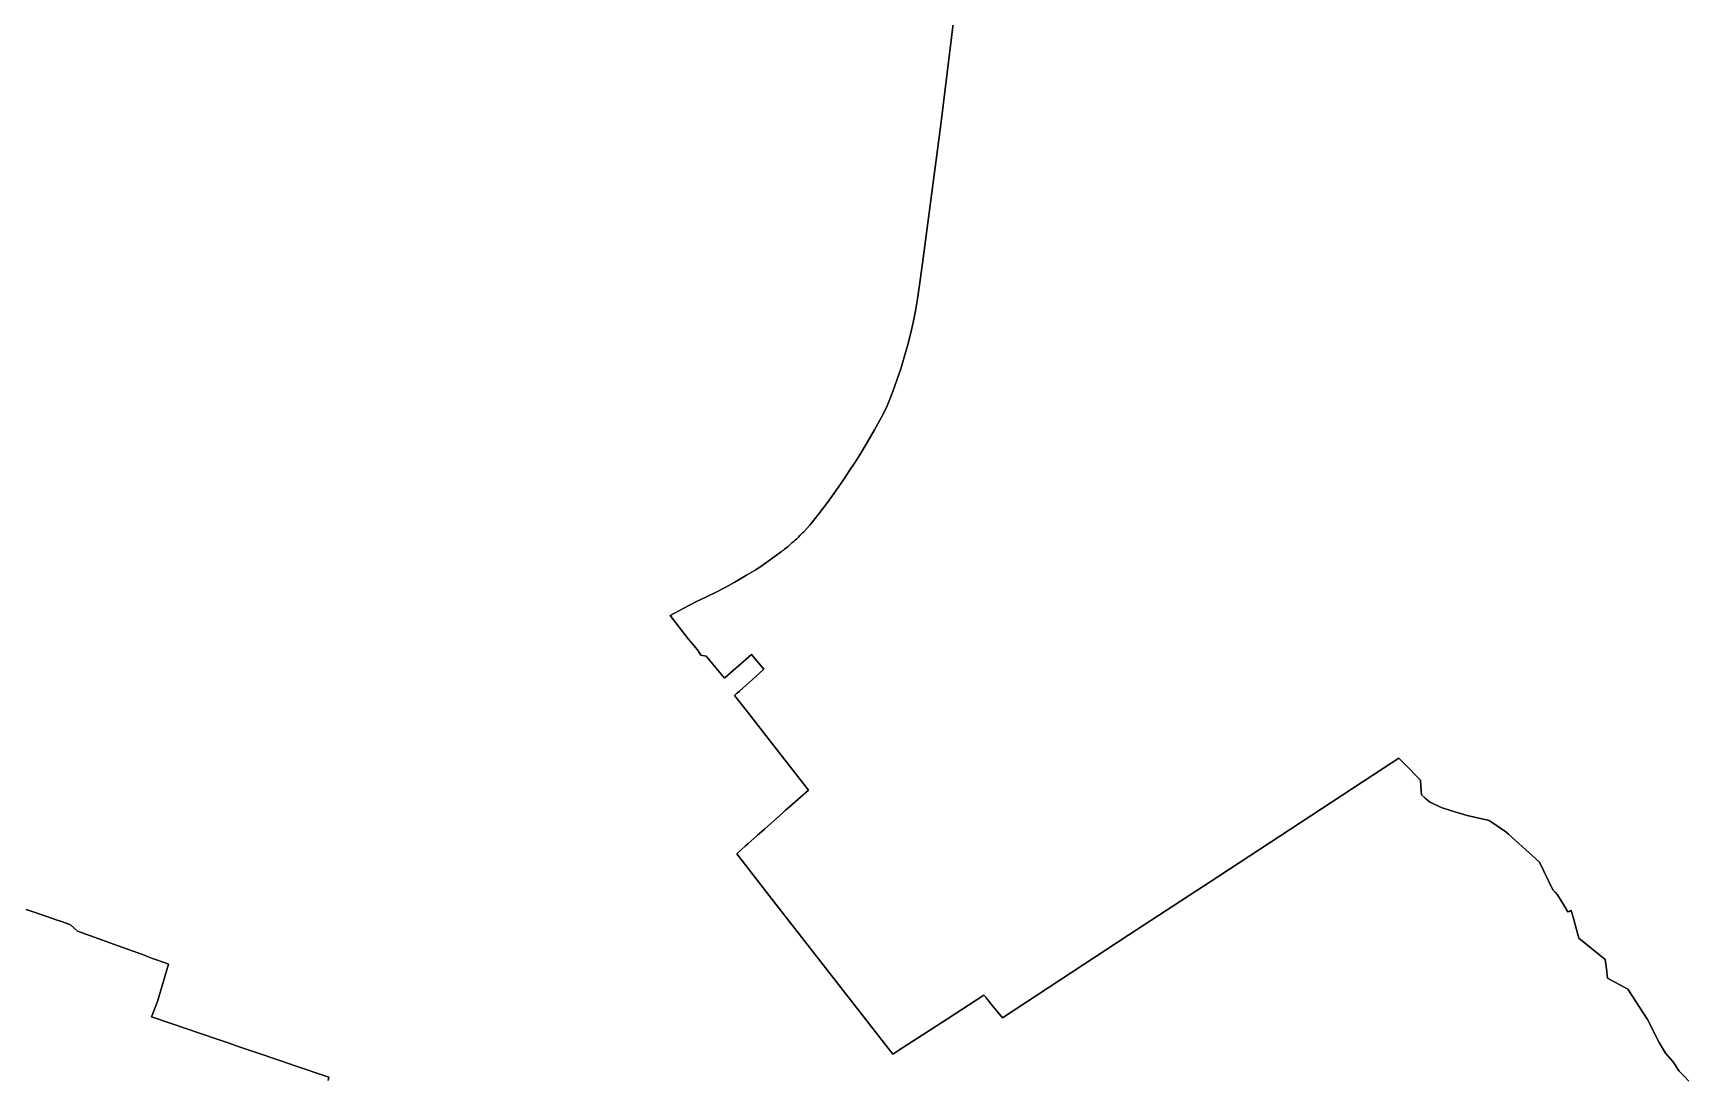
# Model space of a CAD drawing. Header units: inches. Extents: x 1341578 to 1502124, y 557203 to 748561.
# Drawn here: x 1456923 to 1465306, y 618543 to 623841 of the extents above; entities that cross this region are included whole.
import ezdxf

# ---------------------------------------------------------------- set-up
doc = ezdxf.new("R2010")
doc.units = ezdxf.units.IN
doc.header["$MEASUREMENT"] = 0
doc.layers.add('Zipcode', color=7, linetype='Continuous')

msp = doc.modelspace()

# ---------------------------------------------------------------- linework, layer by layer
at = {"layer": 'Zipcode'}
for points in [[(1465305.7, 618535.6), (1465281.1, 618561.5), (1465256.5, 618587.4), (1465224.3, 618635.2), (1465188.1, 618677.1), (1465154.9, 618731.9), (1465095.4, 618848.6), (1464996.8, 619001.2), (1464894, 619057.8), (1464888.3, 619105.3), (1464882.5, 619152.8), (1464749, 619260.2), (1464719.8, 619366.4), (1464710.4, 619400.3), (1464705.4, 619398.1), (1464699, 619395.4), (1464693.5, 619393.1), (1464675.9, 619422), (1464654.1, 619457.6), (1464640.6, 619479.6), (1464628.6, 619492.6), (1464616.5, 619505.5), (1464548.9, 619645.2), (1464392, 619785.9), (1464378.3, 619798.4), (1464295, 619856.1), (1464183.9, 619880.7), (1464120.3, 619899.9), (1464056.8, 619919.1), (1463994.6, 619947.8), (1463969.9, 619969.4), (1463951.4, 619985.6), (1463947.8, 620029.9), (1463946.1, 620060.2), (1463865.6, 620142.1), (1463836.4, 620171.3), (1463758.8, 620120.4), (1463392.2, 619879.9), (1462925.1, 619574.4), (1462469.4, 619276.5), (1461830, 618857.4), (1461773.9, 618926.5), (1461756.5, 618947.9), (1461748, 618958.4), (1461745.7, 618961.2), (1461736.8, 618972.2), (1461546.9, 618849), (1461300, 618688.9), (1461275.3, 618672.3), (1460660.1, 619463.1), (1460485.5, 619687.5), (1460507.1, 619707.3), (1460529.6, 619726.8), (1460541.5, 619737.1), (1460586.3, 619777.2), (1460590.3, 619780.8), (1460602.7, 619791.8), (1460625.5, 619812.1), (1460717.6, 619894.1), (1460732.5, 619907.4), (1460732.7, 619907.5), (1460752.7, 619925.4), (1460847.6, 620009.9), (1460632.2, 620286.5), (1460539.8, 620405.1), (1460474.5, 620488.9), (1460479.2, 620493.1), (1460484.4, 620497.8), (1460487.3, 620500.4), (1460498.9, 620510.8), (1460581.3, 620585.2), (1460622, 620621.8), (1460560.3, 620696), (1460426.7, 620579.6), (1460424.4, 620577.7), (1460423.4, 620576.7), (1460331, 620687), (1460302.4, 620692.4), (1460289.4, 620713.9), (1460286, 620719.6), (1460259.5, 620751), (1460238.5, 620775.9), (1460148.6, 620893), (1460217.7, 620930.7), (1460248.7, 620946.9), (1460281.1, 620963.8), (1460331.9, 620987.5), (1460381.2, 621012.2), (1460426.1, 621035.3), (1460475.5, 621062.5), (1460534.1, 621096.7), (1460580.9, 621125), (1460619.4, 621150), (1460667.7, 621184.4), (1460704.4, 621212.1), (1460710, 621216.1), (1460715.6, 621220.3), (1460721.4, 621224.5), (1460727.2, 621228.9), (1460733.1, 621233.3), (1460743.4, 621241.7), (1460751.4, 621248.9), (1460759, 621256), (1460766.2, 621262.2), (1460773.6, 621268.2), (1460781.4, 621274.8), (1460789.5, 621282.2), (1460797.5, 621290.1), (1460805, 621297.8), (1460812, 621304.8), (1460818.5, 621311), (1460823.1, 621315.9), (1460855.5, 621349.7), (1460900.4, 621407.1), (1460900.5, 621407.2), (1460944.2, 621465.4), (1460944.3, 621465.5), (1460986.9, 621524.6), (1460986.9, 621524.6), (1461028.3, 621584.6), (1461028.3, 621584.7), (1461068.5, 621645.5), (1461068.6, 621645.5), (1461107.6, 621707.1), (1461145.4, 621769.5), (1461145.4, 621769.5), (1461181.8, 621832.5), (1461181.9, 621832.6), (1461217.2, 621896.4), (1461243.8, 621946.8), (1461253.7, 621970.9), (1461275.7, 622027.4), (1461275.7, 622027.5), (1461296.3, 622084.6), (1461315.5, 622142.2), (1461333.3, 622200.2), (1461349.7, 622258.7), (1461364.6, 622317.5), (1461378, 622376.7), (1461378, 622376.7), (1461390, 622436.2), (1461400.5, 622495.9), (1461400.5, 622496.1), (1461409.5, 622556), (1461410.7, 622564.7), (1461428.7, 622701.9), (1461517.6, 623378.1), (1461593.7, 623998)], [(1461593.7, 623998), (1461517.6, 623378.1), (1461428.7, 622701.9), (1461410.7, 622564.7), (1461409.5, 622556), (1461400.5, 622496.1), (1461400.5, 622495.9), (1461390, 622436.2), (1461378, 622376.7), (1461378, 622376.7), (1461364.6, 622317.5), (1461349.7, 622258.7), (1461333.3, 622200.2), (1461315.5, 622142.2), (1461296.3, 622084.6), (1461275.7, 622027.5), (1461275.7, 622027.4), (1461253.7, 621970.9), (1461243.8, 621946.8), (1461217.2, 621896.4), (1461181.9, 621832.6), (1461181.8, 621832.5), (1461145.4, 621769.5), (1461145.4, 621769.5), (1461107.6, 621707.1), (1461068.6, 621645.5), (1461068.5, 621645.5), (1461028.3, 621584.7), (1461028.3, 621584.6), (1460986.9, 621524.6), (1460986.9, 621524.6), (1460944.3, 621465.5), (1460944.2, 621465.4), (1460900.5, 621407.2), (1460900.4, 621407.1), (1460855.5, 621349.7), (1460823.1, 621315.9), (1460818.5, 621311), (1460812, 621304.8), (1460805, 621297.8), (1460797.5, 621290.1), (1460789.5, 621282.2), (1460781.4, 621274.8), (1460773.6, 621268.2), (1460766.2, 621262.2), (1460759, 621256), (1460751.4, 621248.9), (1460743.4, 621241.7), (1460733.1, 621233.3), (1460727.2, 621228.9), (1460721.4, 621224.5), (1460715.6, 621220.3), (1460710, 621216.1), (1460704.4, 621212.1), (1460667.7, 621184.4), (1460619.4, 621150), (1460580.9, 621125), (1460534.1, 621096.7), (1460475.5, 621062.5), (1460426.1, 621035.3), (1460381.2, 621012.2), (1460331.9, 620987.5), (1460281.1, 620963.8), (1460248.7, 620946.9), (1460217.7, 620930.7), (1460148.6, 620893), (1460238.5, 620775.9), (1460259.5, 620751), (1460286, 620719.6), (1460289.4, 620713.9), (1460302.4, 620692.4), (1460331, 620687), (1460423.4, 620576.7), (1460424.4, 620577.7), (1460426.7, 620579.6), (1460560.3, 620696), (1460622, 620621.8), (1460581.3, 620585.2), (1460498.9, 620510.8), (1460487.3, 620500.4), (1460484.4, 620497.8), (1460479.2, 620493.1), (1460474.5, 620488.9), (1460539.8, 620405.1), (1460632.2, 620286.5), (1460847.6, 620009.9), (1460752.7, 619925.4), (1460732.7, 619907.5), (1460732.5, 619907.4), (1460717.6, 619894.1), (1460625.5, 619812.1), (1460602.7, 619791.8), (1460590.3, 619780.8), (1460586.3, 619777.2), (1460541.5, 619737.1), (1460529.6, 619726.8), (1460507.1, 619707.3), (1460485.5, 619687.5), (1460660.1, 619463.1), (1461275.3, 618672.3), (1461300, 618688.9), (1461546.9, 618849), (1461736.8, 618972.2), (1461745.7, 618961.2), (1461748, 618958.4), (1461756.5, 618947.9), (1461773.9, 618926.5), (1461830, 618857.4), (1462469.4, 619276.5), (1462925.1, 619574.4), (1463392.2, 619879.9), (1463758.8, 620120.4), (1463836.4, 620171.3), (1463865.6, 620142.1), (1463946.1, 620060.2), (1463947.8, 620029.9), (1463951.4, 619985.6), (1463969.9, 619969.4), (1463994.6, 619947.8), (1464056.8, 619919.1), (1464120.3, 619899.9), (1464183.9, 619880.7), (1464295, 619856.1), (1464378.3, 619798.4), (1464392, 619785.9), (1464548.9, 619645.2), (1464616.5, 619505.5), (1464628.6, 619492.6), (1464640.6, 619479.6), (1464654.1, 619457.6), (1464675.9, 619422), (1464693.5, 619393.1), (1464699, 619395.4), (1464705.4, 619398.1), (1464710.4, 619400.3), (1464719.8, 619366.4), (1464749, 619260.2), (1464882.5, 619152.8), (1464888.3, 619105.3), (1464894, 619057.8), (1464996.8, 619001.2), (1465095.4, 618848.6), (1465154.9, 618731.9), (1465188.1, 618677.1), (1465224.3, 618635.2), (1465256.5, 618587.4), (1465281.1, 618561.5), (1465305.7, 618535.6)], [(1456887.6, 619404.5), (1457001.7, 619365.7), (1457033.4, 619354.9), (1457071.8, 619341.9), (1457112.7, 619328), (1457147.4, 619295.3), (1457255.6, 619256.3), (1457353.8, 619220.9), (1457476.1, 619176.8), (1457527.8, 619157.7), (1457596, 619133.1), (1457607.8, 619128.9), (1457552.4, 618939.9), (1457522.8, 618861.3), (1457626.1, 618826.2), (1457765.3, 618778.9), (1457869.9, 618743.4), (1457915.6, 618727.9), (1457961.2, 618712.3), (1458072.1, 618674.7), (1458231.1, 618620.6), (1458239.1, 618617.9), (1458250, 618614.2), (1458409.9, 618559.9), (1458420, 618556.5), (1458416.1, 618538.8)], [(1458416.1, 618538.8), (1458420, 618556.5), (1458409.9, 618559.9), (1458250, 618614.2), (1458239.1, 618617.9), (1458231.1, 618620.6), (1458072.1, 618674.7), (1457961.2, 618712.3), (1457915.6, 618727.9), (1457869.9, 618743.4), (1457765.3, 618778.9), (1457626.1, 618826.2), (1457522.8, 618861.3), (1457552.4, 618939.9), (1457607.8, 619128.9), (1457596, 619133.1), (1457527.8, 619157.7), (1457476.1, 619176.8), (1457353.8, 619220.9), (1457255.6, 619256.3), (1457147.4, 619295.3), (1457112.7, 619328), (1457071.8, 619341.9), (1457033.4, 619354.9), (1457001.7, 619365.7), (1456887.6, 619404.5)]]:
    msp.add_lwpolyline(points, dxfattribs=at)

doc.saveas('drawing.dxf')
